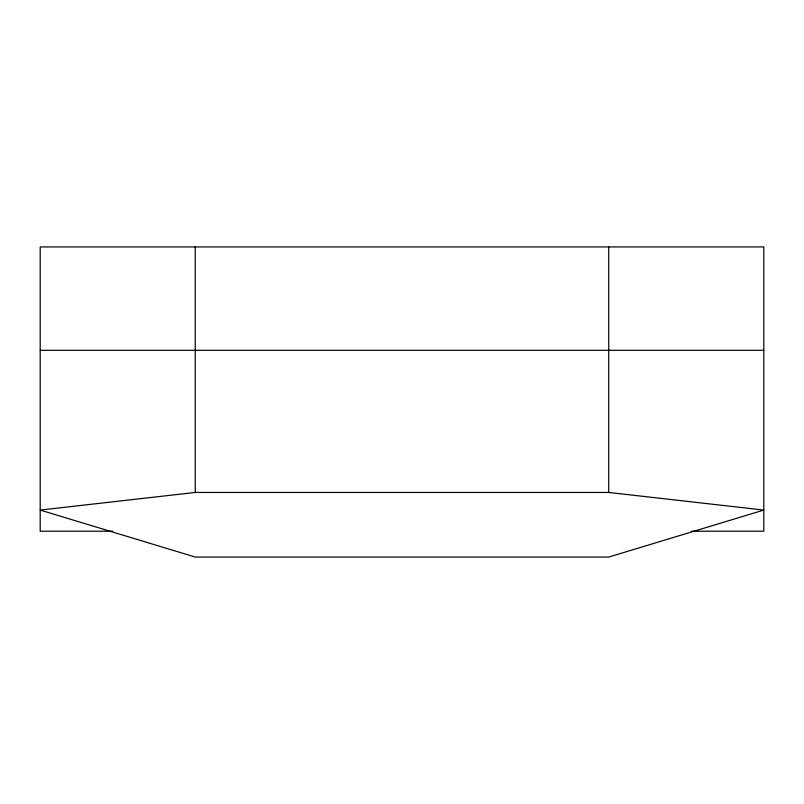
<?xml version="1.0" encoding="UTF-8"?>
<svg xmlns="http://www.w3.org/2000/svg" width="804" height="804" viewBox="0 0 804 804"><rect width="100%" height="100%" fill="white"/><g stroke="black" fill="none" stroke-linecap="round" stroke-linejoin="round"><path stroke-width="1.21" d="M195.261 492.45L40.2 510.068L195.261 557.061L608.739 557.061L763.8 510.068L608.739 492.45L195.261 492.45L195.261 246.939M40.2 350.313L763.8 350.313M112.731 531.213L40.2 531.213L40.2 246.939L763.8 246.939L763.8 531.213L691.269 531.213M608.739 246.939L608.739 492.45"/></g></svg>
